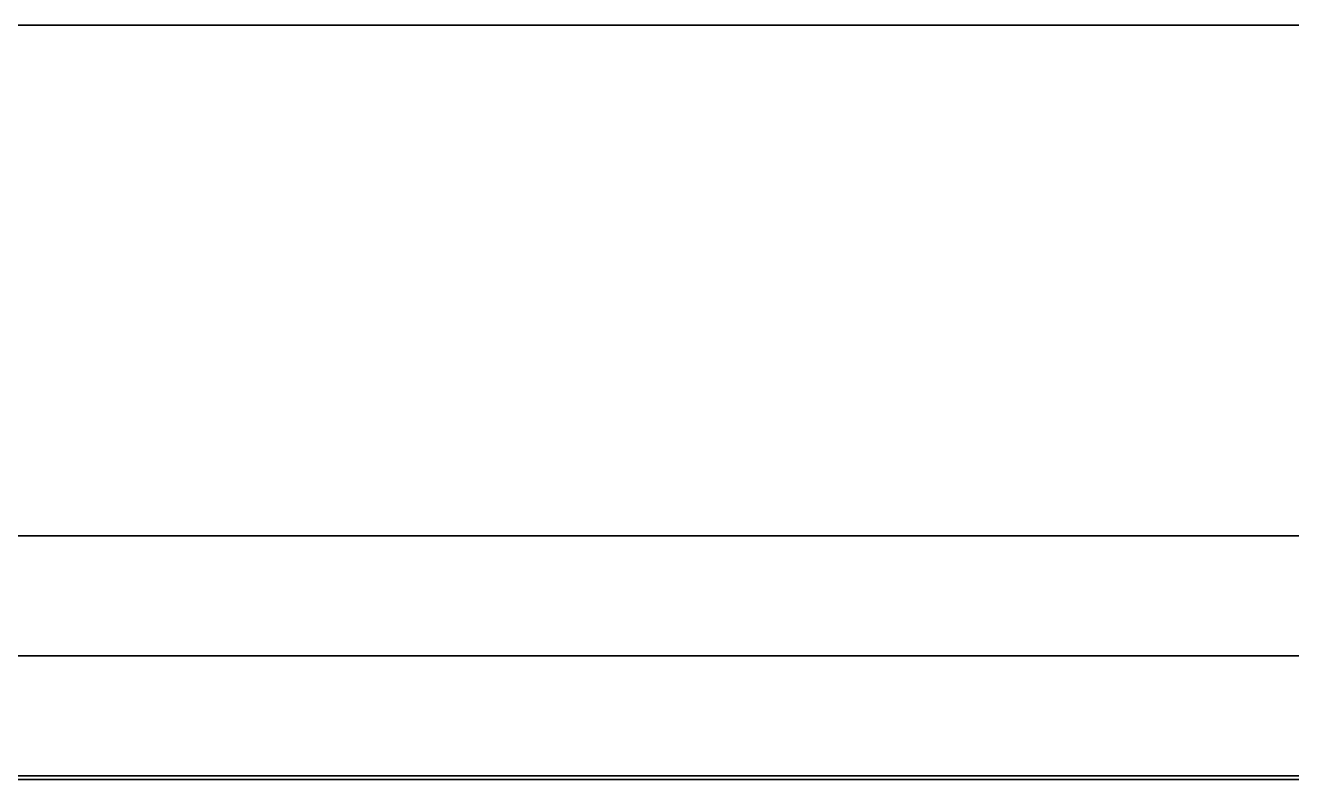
# Model space of a CAD drawing. Header units: inches. Extents: x 0 to 240, y -6 to 240.
# Drawn here: x 51.87 to 62.41, y -6.28 to 0 of the extents above; entities that cross this region are included whole.
import ezdxf

# ---------------------------------------------------------------- set-up
doc = ezdxf.new("R2010")
doc.units = ezdxf.units.IN
doc.header["$MEASUREMENT"] = 0
for name, color, linetype, true_color in [('MODEL$bldg-model', 7, 'Continuous', 0xfafafa), ('MODEL$frame-a', 252, 'Continuous', 0x696969), ('MODEL$perf-pan', 7, 'Continuous', 0x646464)]:
    doc.layers.add(name, color=color, linetype=linetype, true_color=true_color)

msp = doc.modelspace()

# ---------------------------------------------------------------- linework, layer by layer
at = {"layer": 'MODEL$bldg-model'}
for points in [[(0, 0, 432), (240, 0, 432)], [(240, 0, 576), (0, 0, 576)], [(0, 0, 504), (240, 0, 504)], [(0, 0, 288), (240, 0, 288)], [(240, 0, 432), (0, 0, 432)], [(0, 0, 360), (240, 0, 360)], [(0, 0, 144), (240, 0, 144)], [(240, 0, 288), (0, 0, 288)], [(0, 0, 216), (240, 0, 216)]]:
    msp.add_open_spline(points, degree=1, dxfattribs=at)
at = {"layer": 'MODEL$frame-a'}
for points in [[(0, -4.25, 288), (80, -4.25, 288)], [(80, -4.25, 144), (0, -4.25, 144)], [(0, -4.25, 576), (80, -4.25, 576)], [(80, -4.25, 432), (0, -4.25, 432)], [(0, -4.25, 432), (80, -4.25, 432)], [(80, -4.25, 288), (0, -4.25, 288)], [(2, -4.25, 146), (78, -4.25, 146)], [(78, -4.25, 286), (2, -4.25, 286)], [(2, -4.25, 434), (78, -4.25, 434)], [(78, -4.25, 574), (2, -4.25, 574)], [(2, -4.25, 290), (78, -4.25, 290)], [(78, -4.25, 430), (2, -4.25, 430)], [(0, -5.25, 288), (80, -5.25, 288)], [(80, -5.25, 144), (0, -5.25, 144)], [(0, -5.25, 576), (80, -5.25, 576)], [(80, -5.25, 432), (0, -5.25, 432)], [(0, -5.25, 432), (80, -5.25, 432)], [(80, -5.25, 288), (0, -5.25, 288)], [(2, -5.25, 146), (78, -5.25, 146)], [(78, -5.25, 286), (2, -5.25, 286)], [(2, -5.25, 434), (78, -5.25, 434)], [(78, -5.25, 574), (2, -5.25, 574)], [(2, -5.25, 290), (78, -5.25, 290)], [(78, -5.25, 430), (2, -5.25, 430)], [(0, -6.25, 288), (80, -6.25, 288)], [(80, -6.25, 144), (0, -6.25, 144)], [(0, -6.25, 576), (80, -6.25, 576)], [(80, -6.25, 432), (0, -6.25, 432)], [(0, -6.25, 432), (80, -6.25, 432)], [(80, -6.25, 288), (0, -6.25, 288)], [(2, -6.25, 146), (78, -6.25, 146)], [(78, -6.25, 286), (2, -6.25, 286)], [(2, -6.25, 434), (78, -6.25, 434)], [(78, -6.25, 574), (2, -6.25, 574)], [(2, -6.25, 290), (78, -6.25, 290)], [(78, -6.25, 430), (2, -6.25, 430)]]:
    msp.add_open_spline(points, degree=1, dxfattribs=at)
at = {"layer": 'MODEL$perf-pan'}
for p, q in [((0.5, -6.281, 144.5), (79.5, -6.281, 144.5)), ((79.5, -6.281, 287.5), (0.5, -6.281, 287.5)), ((0.5, -6.281, 432.5), (79.5, -6.281, 432.5)), ((79.5, -6.281, 575.5), (0.5, -6.281, 575.5)), ((0.5, -6.281, 288.5), (79.5, -6.281, 288.5)), ((79.5, -6.281, 431.5), (0.5, -6.281, 431.5)), ((48.131, -6.281, 504), (52.549, -6.281, 504)), ((48.305, -6.281, 216), (52.525, -6.281, 216)), ((48.376, -6.281, 360), (52.496, -6.281, 360)), ((55.163, -6.281, 504), (59.378, -6.281, 504)), ((55.188, -6.281, 216), (59.49, -6.281, 216)), ((55.217, -6.281, 360), (59.508, -6.281, 360)), ((62.061, -6.281, 360), (66.518, -6.281, 360)), ((62.079, -6.281, 216), (66.447, -6.281, 216)), ((62.192, -6.281, 504), (66.207, -6.281, 504))]:
    msp.add_line(p, q, dxfattribs=at)
for points in [[(51.969, -6.281, 198.911), (50.392, -6.281, 199.821)], [(52.123, -6.281, 186.999), (50.392, -6.281, 187.999)], [(52.28, -6.281, 175.09), (50.392, -6.281, 176.179)], [(52.438, -6.281, 163.181), (50.392, -6.281, 164.362)], [(52.597, -6.281, 151.273), (50.392, -6.281, 152.545)], [(50.392, -6.281, 196.179), (51.969, -6.281, 197.089)], [(50.392, -6.281, 184.001), (52.123, -6.281, 185.001)], [(50.392, -6.281, 171.821), (52.28, -6.281, 172.91)], [(50.392, -6.281, 159.638), (52.438, -6.281, 160.819)], [(50.392, -6.281, 147.455), (52.597, -6.281, 148.727)], [(52.093, -6.281, 558.982), (50.392, -6.281, 559.964)], [(52.12, -6.281, 546.997), (50.392, -6.281, 547.994)], [(52.039, -6.281, 450.95), (50.392, -6.281, 451.901)], [(52.335, -6.281, 439.122), (50.392, -6.281, 440.243)], [(50.392, -6.281, 556.036), (52.093, -6.281, 557.018)], [(50.392, -6.281, 544.006), (52.12, -6.281, 545.003)], [(50.392, -6.281, 448.099), (52.039, -6.281, 449.05)], [(50.392, -6.281, 435.757), (52.335, -6.281, 436.878)], [(52.217, -6.281, 427.053), (50.392, -6.281, 428.107)], [(52.414, -6.281, 415.167), (50.392, -6.281, 416.334)], [(52.335, -6.281, 403.121), (50.392, -6.281, 404.243)], [(52.175, -6.281, 391.029), (50.392, -6.281, 392.058)], [(52.019, -6.281, 378.939), (50.392, -6.281, 379.878)], [(50.392, -6.281, 423.893), (52.217, -6.281, 424.947)], [(50.392, -6.281, 411.666), (52.414, -6.281, 412.833)], [(50.392, -6.281, 399.757), (52.335, -6.281, 400.879)], [(50.392, -6.281, 387.942), (52.175, -6.281, 388.971)], [(50.392, -6.281, 376.122), (52.019, -6.281, 377.061)], [(51.744, -6.281, 154.78), (53.856, -6.281, 153.561)], [(53.856, -6.281, 158.439), (51.744, -6.281, 157.22)], [(51.869, -6.281, 406.853), (53.856, -6.281, 405.705)], [(51.869, -6.281, 409.147), (51.869, -6.281, 406.853)], [(53.856, -6.281, 410.295), (51.869, -6.281, 409.147)], [(51.903, -6.281, 166.872), (53.856, -6.281, 165.745)], [(51.903, -6.281, 169.128), (51.903, -6.281, 166.872)], [(53.856, -6.281, 170.255), (51.903, -6.281, 169.128)], [(51.952, -6.281, 418.901), (53.856, -6.281, 417.801)], [(51.952, -6.281, 421.099), (51.952, -6.281, 418.901)], [(53.856, -6.281, 422.199), (51.952, -6.281, 421.099)], [(51.969, -6.281, 197.089), (51.969, -6.281, 198.911)], [(52.019, -6.281, 377.061), (52.019, -6.281, 378.939)], [(52.032, -6.281, 394.947), (53.856, -6.281, 393.894)], [(52.032, -6.281, 397.053), (52.032, -6.281, 394.947)], [(53.856, -6.281, 398.106), (52.032, -6.281, 397.053)], [(52.039, -6.281, 449.05), (52.039, -6.281, 450.95)], [(52.062, -6.281, 178.964), (53.856, -6.281, 177.928)], [(52.062, -6.281, 181.036), (52.062, -6.281, 178.964)], [(53.856, -6.281, 182.072), (52.062, -6.281, 181.036)], [(52.065, -6.281, 550.966), (53.856, -6.281, 549.932)], [(52.065, -6.281, 553.034), (52.065, -6.281, 550.966)], [(53.856, -6.281, 554.068), (52.065, -6.281, 553.034)], [(52.093, -6.281, 557.018), (52.093, -6.281, 558.982)], [(52.093, -6.281, 442.982), (53.856, -6.281, 441.964)], [(52.093, -6.281, 445.018), (52.093, -6.281, 442.982)], [(53.856, -6.281, 446.036), (52.093, -6.281, 445.018)], [(52.12, -6.281, 545.003), (52.12, -6.281, 546.997)], [(52.123, -6.281, 185.001), (52.123, -6.281, 186.999)], [(52.175, -6.281, 388.971), (52.175, -6.281, 391.029)], [(52.192, -6.281, 383.039), (53.856, -6.281, 382.078)], [(52.192, -6.281, 384.961), (52.192, -6.281, 383.039)], [(53.856, -6.281, 385.922), (52.192, -6.281, 384.961)], [(52.217, -6.281, 424.947), (52.217, -6.281, 427.053)], [(52.219, -6.281, 191.055), (53.856, -6.281, 190.109)], [(52.219, -6.281, 192.945), (52.219, -6.281, 191.055)], [(53.856, -6.281, 193.891), (52.219, -6.281, 192.945)], [(52.28, -6.281, 172.91), (52.28, -6.281, 175.09)], [(52.311, -6.281, 539.108), (53.856, -6.281, 538.215)], [(52.311, -6.281, 540.892), (52.311, -6.281, 539.108)], [(53.856, -6.281, 541.785), (52.311, -6.281, 540.892)], [(52.335, -6.281, 563.121), (53.856, -6.281, 562.243)], [(52.335, -6.281, 564.879), (52.335, -6.281, 563.121)], [(53.856, -6.281, 565.757), (52.335, -6.281, 564.879)], [(52.335, -6.281, 436.878), (52.335, -6.281, 439.122)], [(52.335, -6.281, 400.879), (52.335, -6.281, 403.121)], [(52.347, -6.281, 371.128), (53.856, -6.281, 370.257)], [(52.347, -6.281, 372.872), (52.347, -6.281, 371.128)], [(53.856, -6.281, 373.743), (52.347, -6.281, 372.872)], [(52.374, -6.281, 203.144), (53.856, -6.281, 202.288)], [(52.374, -6.281, 204.856), (52.374, -6.281, 203.144)], [(53.856, -6.281, 205.712), (52.374, -6.281, 204.856)], [(52.39, -6.281, 455.153), (53.856, -6.281, 454.307)], [(52.39, -6.281, 456.847), (52.39, -6.281, 455.153)], [(53.856, -6.281, 457.693), (52.39, -6.281, 456.847)], [(52.391, -6.281, 491.154), (53.856, -6.281, 490.308)], [(52.391, -6.281, 492.846), (52.391, -6.281, 491.154)], [(53.856, -6.281, 493.692), (52.391, -6.281, 492.846)], [(52.414, -6.281, 412.833), (52.414, -6.281, 415.167)], [(52.438, -6.281, 160.819), (52.438, -6.281, 163.181)], [(52.496, -6.281, 359.214), (53.856, -6.281, 358.429)], [(52.496, -6.281, 360.786), (52.496, -6.281, 359.214)], [(53.856, -6.281, 361.571), (52.496, -6.281, 360.786)], [(52.525, -6.281, 215.231), (53.856, -6.281, 214.463)], [(52.525, -6.281, 216.769), (52.525, -6.281, 215.231)], [(53.856, -6.281, 217.537), (52.525, -6.281, 216.769)], [(52.549, -6.281, 503.245), (53.856, -6.281, 502.491)], [(52.549, -6.281, 504.755), (52.549, -6.281, 503.245)], [(53.856, -6.281, 505.509), (52.549, -6.281, 504.755)], [(52.573, -6.281, 527.259), (53.856, -6.281, 526.518)], [(52.573, -6.281, 528.741), (52.573, -6.281, 527.259)], [(53.856, -6.281, 529.482), (52.573, -6.281, 528.741)], [(52.597, -6.281, 148.727), (52.597, -6.281, 151.273)], [(52.633, -6.281, 275.294), (53.856, -6.281, 274.588)], [(52.633, -6.281, 276.706), (52.633, -6.281, 275.294)], [(53.856, -6.281, 277.412), (52.633, -6.281, 276.706)], [(52.636, -6.281, 347.295), (53.856, -6.281, 346.591)], [(52.636, -6.281, 348.705), (52.636, -6.281, 347.295)], [(53.856, -6.281, 349.409), (52.636, -6.281, 348.705)], [(52.637, -6.281, 299.296), (53.856, -6.281, 298.592)], [(52.637, -6.281, 300.704), (52.637, -6.281, 299.296)], [(53.856, -6.281, 301.408), (52.637, -6.281, 300.704)], [(52.656, -6.281, 263.307), (53.856, -6.281, 262.614)], [(52.656, -6.281, 264.693), (52.656, -6.281, 263.307)], [(53.856, -6.281, 265.386), (52.656, -6.281, 264.693)], [(52.67, -6.281, 227.315), (53.856, -6.281, 226.631)], [(52.67, -6.281, 228.685), (52.67, -6.281, 227.315)], [(53.856, -6.281, 229.369), (52.67, -6.281, 228.685)], [(52.677, -6.281, 479.319), (53.856, -6.281, 478.638)], [(52.677, -6.281, 480.681), (52.677, -6.281, 479.319)], [(53.856, -6.281, 481.362), (52.677, -6.281, 480.681)], [(52.685, -6.281, 467.324), (53.856, -6.281, 466.647)], [(52.685, -6.281, 468.676), (52.685, -6.281, 467.324)], [(53.856, -6.281, 469.353), (52.685, -6.281, 468.676)], [(52.697, -6.281, 311.331), (53.856, -6.281, 310.661)], [(52.697, -6.281, 312.669), (52.697, -6.281, 311.331)], [(53.856, -6.281, 313.339), (52.697, -6.281, 312.669)], [(52.724, -6.281, 251.346), (53.856, -6.281, 250.692)], [(52.724, -6.281, 252.654), (52.724, -6.281, 251.346)], [(53.856, -6.281, 253.308), (52.724, -6.281, 252.654)], [(52.763, -6.281, 335.369), (53.856, -6.281, 334.737)], [(52.763, -6.281, 336.631), (52.763, -6.281, 335.369)], [(53.856, -6.281, 337.263), (52.763, -6.281, 336.631)], [(52.782, -6.281, 323.38), (53.856, -6.281, 322.76)], [(52.782, -6.281, 324.62), (52.782, -6.281, 323.38)], [(53.856, -6.281, 325.24), (52.782, -6.281, 324.62)], [(52.805, -6.281, 239.393), (53.856, -6.281, 238.786)], [(52.805, -6.281, 240.607), (52.805, -6.281, 239.393)], [(53.856, -6.281, 241.214), (52.805, -6.281, 240.607)], [(52.814, -6.281, 515.398), (53.856, -6.281, 514.796)], [(52.814, -6.281, 516.602), (52.814, -6.281, 515.398)], [(53.856, -6.281, 517.204), (52.814, -6.281, 516.602)], [(55.079, -6.281, 276.706), (53.856, -6.281, 277.412)], [(55.057, -6.281, 264.693), (53.856, -6.281, 265.386)], [(54.989, -6.281, 252.654), (53.856, -6.281, 253.308)], [(54.908, -6.281, 240.607), (53.856, -6.281, 241.214)], [(55.042, -6.281, 228.685), (53.856, -6.281, 229.369)], [(55.188, -6.281, 216.769), (53.856, -6.281, 217.537)], [(55.339, -6.281, 204.856), (53.856, -6.281, 205.712)], [(55.494, -6.281, 192.945), (53.856, -6.281, 193.891)], [(55.651, -6.281, 181.036), (53.856, -6.281, 182.072)], [(55.809, -6.281, 169.128), (53.856, -6.281, 170.255)], [(55.969, -6.281, 157.22), (53.856, -6.281, 158.439)], [(53.856, -6.281, 274.588), (55.079, -6.281, 275.294)], [(53.856, -6.281, 262.614), (55.057, -6.281, 263.307)], [(53.856, -6.281, 250.692), (54.989, -6.281, 251.346)], [(53.856, -6.281, 238.786), (54.908, -6.281, 239.393)], [(53.856, -6.281, 226.631), (55.042, -6.281, 227.315)], [(53.856, -6.281, 214.463), (55.188, -6.281, 215.231)], [(53.856, -6.281, 202.288), (55.339, -6.281, 203.144)], [(53.856, -6.281, 190.109), (55.494, -6.281, 191.055)], [(53.856, -6.281, 177.928), (55.651, -6.281, 178.964)], [(53.856, -6.281, 165.745), (55.809, -6.281, 166.872)], [(53.856, -6.281, 153.561), (55.969, -6.281, 154.78)], [(55.378, -6.281, 564.879), (53.856, -6.281, 565.757)], [(55.647, -6.281, 553.034), (53.856, -6.281, 554.068)], [(55.402, -6.281, 540.892), (53.856, -6.281, 541.785)], [(55.14, -6.281, 528.741), (53.856, -6.281, 529.482)], [(54.899, -6.281, 516.602), (53.856, -6.281, 517.204)], [(55.163, -6.281, 504.755), (53.856, -6.281, 505.509)], [(55.322, -6.281, 492.846), (53.856, -6.281, 493.692)], [(55.036, -6.281, 480.681), (53.856, -6.281, 481.362)], [(55.028, -6.281, 468.676), (53.856, -6.281, 469.353)], [(55.323, -6.281, 456.847), (53.856, -6.281, 457.693)], [(55.62, -6.281, 445.018), (53.856, -6.281, 446.036)], [(53.856, -6.281, 562.243), (55.378, -6.281, 563.121)], [(53.856, -6.281, 549.932), (55.647, -6.281, 550.966)], [(53.856, -6.281, 538.215), (55.402, -6.281, 539.108)], [(53.856, -6.281, 526.518), (55.14, -6.281, 527.259)], [(53.856, -6.281, 514.796), (54.899, -6.281, 515.398)], [(53.856, -6.281, 502.491), (55.163, -6.281, 503.245)], [(53.856, -6.281, 490.308), (55.322, -6.281, 491.154)], [(53.856, -6.281, 478.638), (55.036, -6.281, 479.319)], [(53.856, -6.281, 466.647), (55.028, -6.281, 467.324)], [(53.856, -6.281, 454.307), (55.323, -6.281, 455.153)], [(53.856, -6.281, 441.964), (55.62, -6.281, 442.982)], [(55.761, -6.281, 421.099), (53.856, -6.281, 422.199)], [(55.844, -6.281, 409.147), (53.856, -6.281, 410.295)], [(55.68, -6.281, 397.053), (53.856, -6.281, 398.106)], [(55.521, -6.281, 384.961), (53.856, -6.281, 385.922)], [(55.366, -6.281, 372.872), (53.856, -6.281, 373.743)], [(55.217, -6.281, 360.786), (53.856, -6.281, 361.571)], [(55.077, -6.281, 348.705), (53.856, -6.281, 349.409)], [(54.95, -6.281, 336.631), (53.856, -6.281, 337.263)], [(54.931, -6.281, 324.62), (53.856, -6.281, 325.24)], [(55.016, -6.281, 312.669), (53.856, -6.281, 313.339)], [(55.076, -6.281, 300.704), (53.856, -6.281, 301.408)], [(53.856, -6.281, 417.801), (55.761, -6.281, 418.901)], [(53.856, -6.281, 405.705), (55.844, -6.281, 406.853)], [(53.856, -6.281, 393.894), (55.68, -6.281, 394.947)], [(53.856, -6.281, 382.078), (55.521, -6.281, 383.039)], [(53.856, -6.281, 370.257), (55.366, -6.281, 371.128)], [(53.856, -6.281, 358.429), (55.217, -6.281, 359.214)], [(53.856, -6.281, 346.591), (55.077, -6.281, 347.295)], [(53.856, -6.281, 334.737), (54.95, -6.281, 335.369)], [(53.856, -6.281, 322.76), (54.931, -6.281, 323.38)], [(53.856, -6.281, 310.661), (55.016, -6.281, 311.331)], [(53.856, -6.281, 298.592), (55.076, -6.281, 299.296)], [(54.899, -6.281, 515.398), (54.899, -6.281, 516.602)], [(54.908, -6.281, 239.393), (54.908, -6.281, 240.607)], [(54.931, -6.281, 323.38), (54.931, -6.281, 324.62)], [(54.95, -6.281, 335.369), (54.95, -6.281, 336.631)], [(54.989, -6.281, 251.346), (54.989, -6.281, 252.654)], [(55.016, -6.281, 311.331), (55.016, -6.281, 312.669)], [(55.028, -6.281, 467.324), (55.028, -6.281, 468.676)], [(55.036, -6.281, 479.319), (55.036, -6.281, 480.681)], [(55.042, -6.281, 227.315), (55.042, -6.281, 228.685)], [(55.057, -6.281, 263.307), (55.057, -6.281, 264.693)], [(55.076, -6.281, 299.296), (55.076, -6.281, 300.704)], [(55.077, -6.281, 347.295), (55.077, -6.281, 348.705)], [(55.079, -6.281, 275.294), (55.079, -6.281, 276.706)], [(55.138, -6.281, 148.74), (57.321, -6.281, 147.48)], [(55.138, -6.281, 151.26), (55.138, -6.281, 148.74)], [(57.321, -6.281, 152.52), (55.138, -6.281, 151.26)], [(55.14, -6.281, 527.259), (55.14, -6.281, 528.741)], [(55.163, -6.281, 503.245), (55.163, -6.281, 504.755)], [(55.188, -6.281, 215.231), (55.188, -6.281, 216.769)], [(55.217, -6.281, 359.214), (55.217, -6.281, 360.786)], [(55.299, -6.281, 160.833), (57.321, -6.281, 159.666)], [(55.299, -6.281, 163.167), (55.299, -6.281, 160.833)], [(57.321, -6.281, 164.334), (55.299, -6.281, 163.167)], [(55.322, -6.281, 491.154), (55.322, -6.281, 492.846)], [(55.323, -6.281, 455.153), (55.323, -6.281, 456.847)], [(55.335, -6.281, 412.853), (57.321, -6.281, 411.707)], [(55.335, -6.281, 415.147), (55.335, -6.281, 412.853)], [(57.321, -6.281, 416.293), (55.335, -6.281, 415.147)], [(55.339, -6.281, 203.144), (55.339, -6.281, 204.856)], [(55.366, -6.281, 371.128), (55.366, -6.281, 372.872)], [(55.378, -6.281, 563.121), (55.378, -6.281, 564.879)], [(55.402, -6.281, 539.108), (55.402, -6.281, 540.892)], [(55.437, -6.281, 436.912), (57.321, -6.281, 435.825)], [(55.437, -6.281, 439.088), (55.437, -6.281, 436.912)], [(57.321, -6.281, 440.175), (55.437, -6.281, 439.088)], [(55.452, -6.281, 400.921), (57.321, -6.281, 399.842)], [(55.452, -6.281, 403.079), (55.452, -6.281, 400.921)], [(57.321, -6.281, 404.158), (55.452, -6.281, 403.079)], [(55.46, -6.281, 172.926), (57.321, -6.281, 171.851)], [(55.46, -6.281, 175.074), (55.46, -6.281, 172.926)], [(57.321, -6.281, 176.149), (55.46, -6.281, 175.074)], [(55.494, -6.281, 191.055), (55.494, -6.281, 192.945)], [(55.521, -6.281, 383.039), (55.521, -6.281, 384.961)], [(55.533, -6.281, 424.968), (57.321, -6.281, 423.936)], [(55.533, -6.281, 427.032), (55.533, -6.281, 424.968)], [(57.321, -6.281, 428.064), (55.533, -6.281, 427.032)], [(55.615, -6.281, 389.015), (57.321, -6.281, 388.03)], [(55.615, -6.281, 390.985), (55.615, -6.281, 389.015)], [(57.321, -6.281, 391.97), (55.615, -6.281, 390.985)], [(55.619, -6.281, 185.018), (57.321, -6.281, 184.035)], [(55.619, -6.281, 186.982), (55.619, -6.281, 185.018)], [(57.321, -6.281, 187.965), (55.619, -6.281, 186.982)], [(55.62, -6.281, 442.982), (55.62, -6.281, 445.018)], [(55.647, -6.281, 550.966), (55.647, -6.281, 553.034)], [(55.651, -6.281, 178.964), (55.651, -6.281, 181.036)], [(55.68, -6.281, 394.947), (55.68, -6.281, 397.053)], [(55.704, -6.281, 557.067), (57.321, -6.281, 556.133)], [(55.704, -6.281, 558.933), (55.704, -6.281, 557.067)], [(57.321, -6.281, 559.867), (55.704, -6.281, 558.933)], [(55.705, -6.281, 545.067), (57.321, -6.281, 544.134)], [(55.705, -6.281, 546.933), (55.705, -6.281, 545.067)], [(57.321, -6.281, 547.866), (55.705, -6.281, 546.933)], [(55.736, -6.281, 449.085), (57.321, -6.281, 448.171)], [(55.736, -6.281, 450.915), (55.736, -6.281, 449.085)], [(57.321, -6.281, 451.829), (55.736, -6.281, 450.915)], [(55.761, -6.281, 418.901), (55.761, -6.281, 421.099)], [(55.773, -6.281, 377.107), (57.321, -6.281, 376.214)], [(55.773, -6.281, 378.893), (55.773, -6.281, 377.107)], [(57.321, -6.281, 379.786), (55.773, -6.281, 378.893)], [(55.777, -6.281, 197.109), (57.321, -6.281, 196.217)], [(55.777, -6.281, 198.891), (55.777, -6.281, 197.109)], [(57.321, -6.281, 199.783), (55.777, -6.281, 198.891)], [(55.809, -6.281, 166.872), (55.809, -6.281, 169.128)], [(55.832, -6.281, 497.14), (57.321, -6.281, 496.281)], [(55.832, -6.281, 498.86), (55.832, -6.281, 497.14)], [(57.321, -6.281, 499.719), (55.832, -6.281, 498.86)], [(55.844, -6.281, 406.853), (55.844, -6.281, 409.147)], [(55.927, -6.281, 365.196), (57.321, -6.281, 364.391)], [(55.927, -6.281, 366.804), (55.927, -6.281, 365.196)], [(57.321, -6.281, 367.609), (55.927, -6.281, 366.804)], [(55.932, -6.281, 209.198), (57.321, -6.281, 208.397)], [(55.932, -6.281, 210.802), (55.932, -6.281, 209.198)], [(57.321, -6.281, 211.603), (55.932, -6.281, 210.802)], [(55.957, -6.281, 533.213), (57.321, -6.281, 532.425)], [(55.957, -6.281, 534.787), (55.957, -6.281, 533.213)], [(57.321, -6.281, 535.575), (55.957, -6.281, 534.787)], [(55.959, -6.281, 485.214), (57.321, -6.281, 484.428)], [(55.959, -6.281, 486.786), (55.959, -6.281, 485.214)], [(57.321, -6.281, 487.572), (55.959, -6.281, 486.786)], [(55.969, -6.281, 154.78), (55.969, -6.281, 157.22)], [(55.979, -6.281, 569.225), (57.321, -6.281, 568.451)], [(55.979, -6.281, 570.775), (55.979, -6.281, 569.225)], [(57.321, -6.281, 571.549), (55.979, -6.281, 570.775)], [(56.021, -6.281, 293.25), (57.321, -6.281, 292.5)], [(56.021, -6.281, 294.75), (56.021, -6.281, 293.25)], [(57.321, -6.281, 295.5), (56.021, -6.281, 294.75)], [(56.034, -6.281, 461.257), (57.321, -6.281, 460.515)], [(56.034, -6.281, 462.743), (56.034, -6.281, 461.257)], [(57.321, -6.281, 463.485), (56.034, -6.281, 462.743)], [(56.051, -6.281, 281.267), (57.321, -6.281, 280.534)], [(56.051, -6.281, 282.733), (56.051, -6.281, 281.267)], [(57.321, -6.281, 283.466), (56.051, -6.281, 282.733)], [(56.057, -6.281, 269.27), (57.321, -6.281, 268.541)], [(56.057, -6.281, 270.73), (56.057, -6.281, 269.27)], [(57.321, -6.281, 271.459), (56.057, -6.281, 270.73)], [(56.071, -6.281, 305.279), (57.321, -6.281, 304.557)], [(56.071, -6.281, 306.721), (56.071, -6.281, 305.279)], [(57.321, -6.281, 307.443), (56.071, -6.281, 306.721)], [(56.075, -6.281, 353.281), (57.321, -6.281, 352.562)], [(56.075, -6.281, 354.719), (56.075, -6.281, 353.281)], [(57.321, -6.281, 355.438), (56.075, -6.281, 354.719)], [(56.084, -6.281, 221.286), (57.321, -6.281, 220.572)], [(56.084, -6.281, 222.714), (56.084, -6.281, 221.286)], [(57.321, -6.281, 223.428), (56.084, -6.281, 222.714)], [(56.096, -6.281, 509.293), (57.321, -6.281, 508.586)], [(56.096, -6.281, 510.707), (56.096, -6.281, 509.293)], [(57.321, -6.281, 511.414), (56.096, -6.281, 510.707)], [(56.105, -6.281, 257.298), (57.321, -6.281, 256.596)], [(56.105, -6.281, 258.702), (56.105, -6.281, 257.298)], [(57.321, -6.281, 259.404), (56.105, -6.281, 258.702)], [(56.146, -6.281, 317.322), (57.321, -6.281, 316.644)], [(56.146, -6.281, 318.678), (56.146, -6.281, 317.322)], [(57.321, -6.281, 319.356), (56.146, -6.281, 318.678)], [(56.207, -6.281, 245.357), (57.321, -6.281, 244.714)], [(56.207, -6.281, 246.643), (56.207, -6.281, 245.357)], [(57.321, -6.281, 247.286), (56.207, -6.281, 246.643)], [(56.212, -6.281, 341.36), (57.321, -6.281, 340.72)], [(56.212, -6.281, 342.64), (56.212, -6.281, 341.36)], [(57.321, -6.281, 343.28), (56.212, -6.281, 342.64)], [(56.219, -6.281, 521.364), (57.321, -6.281, 520.728)], [(56.219, -6.281, 522.636), (56.219, -6.281, 521.364)], [(57.321, -6.281, 523.272), (56.219, -6.281, 522.636)], [(56.23, -6.281, 233.37), (57.321, -6.281, 232.741)], [(56.23, -6.281, 234.63), (56.23, -6.281, 233.37)], [(57.321, -6.281, 235.259), (56.23, -6.281, 234.63)], [(56.247, -6.281, 329.38), (57.321, -6.281, 328.761)], [(56.247, -6.281, 330.62), (56.247, -6.281, 329.38)], [(57.321, -6.281, 331.239), (56.247, -6.281, 330.62)], [(56.251, -6.281, 473.383), (57.321, -6.281, 472.765)], [(56.251, -6.281, 474.617), (56.251, -6.281, 473.383)], [(57.321, -6.281, 475.235), (56.251, -6.281, 474.617)], [(58.59, -6.281, 282.733), (57.321, -6.281, 283.466)], [(58.584, -6.281, 270.73), (57.321, -6.281, 271.459)], [(58.537, -6.281, 258.702), (57.321, -6.281, 259.404)], [(58.434, -6.281, 246.643), (57.321, -6.281, 247.286)], [(58.411, -6.281, 234.63), (57.321, -6.281, 235.259)], [(58.557, -6.281, 222.714), (57.321, -6.281, 223.428)], [(58.709, -6.281, 210.802), (57.321, -6.281, 211.603)], [(58.864, -6.281, 198.891), (57.321, -6.281, 199.783)], [(59.022, -6.281, 186.982), (57.321, -6.281, 187.965)], [(59.181, -6.281, 175.074), (57.321, -6.281, 176.149)], [(59.342, -6.281, 163.167), (57.321, -6.281, 164.334)], [(59.503, -6.281, 151.26), (57.321, -6.281, 152.52)], [(57.321, -6.281, 280.534), (58.59, -6.281, 281.267)], [(57.321, -6.281, 268.541), (58.584, -6.281, 269.27)], [(57.321, -6.281, 256.596), (58.537, -6.281, 257.298)], [(57.321, -6.281, 244.714), (58.434, -6.281, 245.357)], [(57.321, -6.281, 232.741), (58.411, -6.281, 233.37)], [(57.321, -6.281, 220.572), (58.557, -6.281, 221.286)], [(57.321, -6.281, 208.397), (58.709, -6.281, 209.198)], [(57.321, -6.281, 196.217), (58.864, -6.281, 197.109)], [(57.321, -6.281, 184.035), (59.022, -6.281, 185.018)], [(57.321, -6.281, 171.851), (59.181, -6.281, 172.926)], [(57.321, -6.281, 159.666), (59.342, -6.281, 160.833)], [(57.321, -6.281, 147.48), (59.503, -6.281, 148.74)], [(58.662, -6.281, 570.775), (57.321, -6.281, 571.549)], [(58.937, -6.281, 558.933), (57.321, -6.281, 559.867)], [(58.936, -6.281, 546.933), (57.321, -6.281, 547.866)], [(58.684, -6.281, 534.787), (57.321, -6.281, 535.575)], [(58.422, -6.281, 522.636), (57.321, -6.281, 523.272)], [(58.545, -6.281, 510.707), (57.321, -6.281, 511.414)], [(58.809, -6.281, 498.86), (57.321, -6.281, 499.719)], [(58.682, -6.281, 486.786), (57.321, -6.281, 487.572)], [(58.39, -6.281, 474.617), (57.321, -6.281, 475.235)], [(58.607, -6.281, 462.743), (57.321, -6.281, 463.485)], [(58.905, -6.281, 450.915), (57.321, -6.281, 451.829)], [(59.204, -6.281, 439.088), (57.321, -6.281, 440.175)], [(57.321, -6.281, 568.451), (58.662, -6.281, 569.225)], [(57.321, -6.281, 556.133), (58.937, -6.281, 557.067)], [(57.321, -6.281, 544.134), (58.936, -6.281, 545.067)], [(57.321, -6.281, 532.425), (58.684, -6.281, 533.213)], [(57.321, -6.281, 520.728), (58.422, -6.281, 521.364)], [(57.321, -6.281, 508.586), (58.545, -6.281, 509.293)], [(57.321, -6.281, 496.281), (58.809, -6.281, 497.14)], [(57.321, -6.281, 484.428), (58.682, -6.281, 485.214)], [(57.321, -6.281, 472.765), (58.39, -6.281, 473.383)], [(57.321, -6.281, 460.515), (58.607, -6.281, 461.257)], [(57.321, -6.281, 448.171), (58.905, -6.281, 449.085)], [(57.321, -6.281, 435.825), (59.204, -6.281, 436.912)], [(59.108, -6.281, 427.032), (57.321, -6.281, 428.064)], [(59.306, -6.281, 415.147), (57.321, -6.281, 416.293)], [(59.189, -6.281, 403.079), (57.321, -6.281, 404.158)], [(59.026, -6.281, 390.985), (57.321, -6.281, 391.97)], [(58.868, -6.281, 378.893), (57.321, -6.281, 379.786)], [(58.714, -6.281, 366.804), (57.321, -6.281, 367.609)], [(58.566, -6.281, 354.719), (57.321, -6.281, 355.438)], [(58.429, -6.281, 342.64), (57.321, -6.281, 343.28)], [(58.394, -6.281, 330.62), (57.321, -6.281, 331.239)], [(58.495, -6.281, 318.678), (57.321, -6.281, 319.356)], [(58.57, -6.281, 306.721), (57.321, -6.281, 307.443)], [(58.62, -6.281, 294.75), (57.321, -6.281, 295.5)], [(57.321, -6.281, 423.936), (59.108, -6.281, 424.968)], [(57.321, -6.281, 411.707), (59.306, -6.281, 412.853)], [(57.321, -6.281, 399.842), (59.189, -6.281, 400.921)], [(57.321, -6.281, 388.03), (59.026, -6.281, 389.015)], [(57.321, -6.281, 376.214), (58.868, -6.281, 377.107)], [(57.321, -6.281, 364.391), (58.714, -6.281, 365.196)], [(57.321, -6.281, 352.562), (58.566, -6.281, 353.281)], [(57.321, -6.281, 340.72), (58.429, -6.281, 341.36)], [(57.321, -6.281, 328.761), (58.394, -6.281, 329.38)], [(57.321, -6.281, 316.644), (58.495, -6.281, 317.322)], [(57.321, -6.281, 304.557), (58.57, -6.281, 305.279)], [(57.321, -6.281, 292.5), (58.62, -6.281, 293.25)], [(58.39, -6.281, 473.383), (58.39, -6.281, 474.617)], [(58.394, -6.281, 329.38), (58.394, -6.281, 330.62)], [(58.411, -6.281, 233.37), (58.411, -6.281, 234.63)], [(58.422, -6.281, 521.364), (58.422, -6.281, 522.636)], [(58.429, -6.281, 341.36), (58.429, -6.281, 342.64)], [(58.434, -6.281, 245.357), (58.434, -6.281, 246.643)], [(58.495, -6.281, 317.322), (58.495, -6.281, 318.678)], [(58.537, -6.281, 257.298), (58.537, -6.281, 258.702)], [(58.545, -6.281, 509.293), (58.545, -6.281, 510.707)], [(58.557, -6.281, 221.286), (58.557, -6.281, 222.714)], [(58.566, -6.281, 353.281), (58.566, -6.281, 354.719)], [(58.57, -6.281, 305.279), (58.57, -6.281, 306.721)], [(58.584, -6.281, 269.27), (58.584, -6.281, 270.73)], [(58.59, -6.281, 281.267), (58.59, -6.281, 282.733)], [(58.607, -6.281, 461.257), (58.607, -6.281, 462.743)], [(58.62, -6.281, 293.25), (58.62, -6.281, 294.75)], [(58.662, -6.281, 569.225), (58.662, -6.281, 570.775)], [(58.682, -6.281, 485.214), (58.682, -6.281, 486.786)], [(58.684, -6.281, 533.213), (58.684, -6.281, 534.787)], [(58.693, -6.281, 154.792), (60.785, -6.281, 153.585)], [(58.693, -6.281, 157.208), (58.693, -6.281, 154.792)], [(60.785, -6.281, 158.415), (58.693, -6.281, 157.208)], [(58.709, -6.281, 209.198), (58.709, -6.281, 210.802)], [(58.714, -6.281, 365.196), (58.714, -6.281, 366.804)], [(58.809, -6.281, 497.14), (58.809, -6.281, 498.86)], [(58.854, -6.281, 166.886), (60.785, -6.281, 165.771)], [(58.854, -6.281, 169.114), (58.854, -6.281, 166.886)], [(60.785, -6.281, 170.229), (58.854, -6.281, 169.114)], [(58.864, -6.281, 197.109), (58.864, -6.281, 198.891)], [(58.868, -6.281, 377.107), (58.868, -6.281, 378.893)], [(58.869, -6.281, 406.894), (60.785, -6.281, 405.788)], [(58.869, -6.281, 409.106), (58.869, -6.281, 406.894)], [(60.785, -6.281, 410.212), (58.869, -6.281, 409.106)], [(58.905, -6.281, 449.085), (58.905, -6.281, 450.915)], [(58.915, -6.281, 418.921), (60.785, -6.281, 417.841)], [(58.915, -6.281, 421.079), (58.915, -6.281, 418.921)], [(60.785, -6.281, 422.159), (58.915, -6.281, 421.079)], [(58.936, -6.281, 545.067), (58.936, -6.281, 546.933)], [(58.937, -6.281, 557.067), (58.937, -6.281, 558.933)], [(59.015, -6.281, 178.979), (60.785, -6.281, 177.957)], [(59.015, -6.281, 181.021), (59.015, -6.281, 178.979)], [(60.785, -6.281, 182.043), (59.015, -6.281, 181.021)], [(59.022, -6.281, 185.018), (59.022, -6.281, 186.982)], [(59.026, -6.281, 389.015), (59.026, -6.281, 390.985)], [(59.035, -6.281, 394.99), (60.785, -6.281, 393.979)], [(59.035, -6.281, 397.01), (59.035, -6.281, 394.99)], [(60.785, -6.281, 398.021), (59.035, -6.281, 397.01)], [(59.079, -6.281, 443.015), (60.785, -6.281, 442.031)], [(59.079, -6.281, 444.985), (59.079, -6.281, 443.015)], [(60.785, -6.281, 445.969), (59.079, -6.281, 444.985)], [(59.108, -6.281, 424.968), (59.108, -6.281, 427.032)], [(59.164, -6.281, 551.064), (60.785, -6.281, 550.129)], [(59.164, -6.281, 552.936), (59.164, -6.281, 551.064)], [(60.785, -6.281, 553.871), (59.164, -6.281, 552.936)], [(59.175, -6.281, 191.071), (60.785, -6.281, 190.142)], [(59.175, -6.281, 192.929), (59.175, -6.281, 191.071)], [(60.785, -6.281, 193.858), (59.175, -6.281, 192.929)], [(59.181, -6.281, 172.926), (59.181, -6.281, 175.074)], [(59.189, -6.281, 400.921), (59.189, -6.281, 403.079)], [(59.197, -6.281, 383.083), (60.785, -6.281, 382.167)], [(59.197, -6.281, 384.917), (59.197, -6.281, 383.083)], [(60.785, -6.281, 385.833), (59.197, -6.281, 384.917)], [(59.204, -6.281, 436.912), (59.204, -6.281, 439.088)], [(59.242, -6.281, 491.11), (60.785, -6.281, 490.219)], [(59.242, -6.281, 492.89), (59.242, -6.281, 491.11)], [(60.785, -6.281, 493.781), (59.242, -6.281, 492.89)], [(59.306, -6.281, 412.853), (59.306, -6.281, 415.147)], [(59.334, -6.281, 203.162), (60.785, -6.281, 202.325)], [(59.334, -6.281, 204.838), (59.334, -6.281, 203.162)], [(60.785, -6.281, 205.675), (59.334, -6.281, 204.838)], [(59.342, -6.281, 160.833), (59.342, -6.281, 163.167)], [(59.349, -6.281, 563.171), (60.785, -6.281, 562.342)], [(59.349, -6.281, 564.829), (59.349, -6.281, 563.171)], [(60.785, -6.281, 565.658), (59.349, -6.281, 564.829)], [(59.349, -6.281, 539.171), (60.785, -6.281, 538.342)], [(59.349, -6.281, 540.829), (59.349, -6.281, 539.171)], [(60.785, -6.281, 541.658), (59.349, -6.281, 540.829)], [(59.355, -6.281, 371.175), (60.785, -6.281, 370.349)], [(59.355, -6.281, 372.825), (59.355, -6.281, 371.175)], [(60.785, -6.281, 373.651), (59.355, -6.281, 372.825)], [(59.378, -6.281, 503.188), (60.785, -6.281, 502.375)], [(59.378, -6.281, 504.812), (59.378, -6.281, 503.188)], [(60.785, -6.281, 505.625), (59.378, -6.281, 504.812)], [(59.379, -6.281, 455.189), (60.785, -6.281, 454.377)], [(59.379, -6.281, 456.811), (59.379, -6.281, 455.189)], [(60.785, -6.281, 457.623), (59.379, -6.281, 456.811)], [(59.449, -6.281, 299.229), (60.785, -6.281, 298.458)], [(59.449, -6.281, 300.771), (59.449, -6.281, 299.229)], [(60.785, -6.281, 301.542), (59.449, -6.281, 300.771)], [(59.466, -6.281, 275.239), (60.785, -6.281, 274.478)], [(59.466, -6.281, 276.761), (59.466, -6.281, 275.239)], [(60.785, -6.281, 277.522), (59.466, -6.281, 276.761)], [(59.49, -6.281, 215.253), (60.785, -6.281, 214.505)], [(59.49, -6.281, 216.747), (59.49, -6.281, 215.253)], [(60.785, -6.281, 217.495), (59.49, -6.281, 216.747)], [(59.492, -6.281, 263.254), (60.785, -6.281, 262.508)], [(59.492, -6.281, 264.746), (59.492, -6.281, 263.254)], [(60.785, -6.281, 265.492), (59.492, -6.281, 264.746)], [(59.503, -6.281, 148.74), (59.503, -6.281, 151.26)], [(59.508, -6.281, 359.263), (60.785, -6.281, 358.526)], [(59.508, -6.281, 360.737), (59.508, -6.281, 359.263)], [(60.785, -6.281, 361.474), (59.508, -6.281, 360.737)], [(59.514, -6.281, 311.266), (60.785, -6.281, 310.532)], [(59.514, -6.281, 312.734), (59.514, -6.281, 311.266)], [(60.785, -6.281, 313.468), (59.514, -6.281, 312.734)], [(59.535, -6.281, 479.279), (60.785, -6.281, 478.557)], [(59.535, -6.281, 480.721), (59.535, -6.281, 479.279)], [(60.785, -6.281, 481.443), (59.535, -6.281, 480.721)], [(59.578, -6.281, 251.303), (60.785, -6.281, 250.607)], [(59.578, -6.281, 252.697), (59.578, -6.281, 251.303)], [(60.785, -6.281, 253.393), (59.578, -6.281, 252.697)], [(59.603, -6.281, 527.318), (60.785, -6.281, 526.635)], [(59.603, -6.281, 528.682), (59.603, -6.281, 527.318)], [(60.785, -6.281, 529.365), (59.603, -6.281, 528.682)], [(59.606, -6.281, 323.319), (60.785, -6.281, 322.639)], [(59.606, -6.281, 324.681), (59.606, -6.281, 323.319)], [(60.785, -6.281, 325.361), (59.606, -6.281, 324.681)], [(59.643, -6.281, 227.341), (60.785, -6.281, 226.682)], [(59.643, -6.281, 228.659), (59.643, -6.281, 227.341)], [(60.785, -6.281, 229.318), (59.643, -6.281, 228.659)], [(59.643, -6.281, 515.341), (60.785, -6.281, 514.682)], [(59.643, -6.281, 516.659), (59.643, -6.281, 515.341)], [(60.785, -6.281, 517.318), (59.643, -6.281, 516.659)], [(59.654, -6.281, 347.347), (60.785, -6.281, 346.694)], [(59.654, -6.281, 348.653), (59.654, -6.281, 347.347)], [(60.785, -6.281, 349.306), (59.654, -6.281, 348.653)], [(59.678, -6.281, 467.361), (60.785, -6.281, 466.722)], [(59.678, -6.281, 468.639), (59.678, -6.281, 467.361)], [(60.785, -6.281, 469.278), (59.678, -6.281, 468.639)], [(59.708, -6.281, 239.379), (60.785, -6.281, 238.757)], [(59.708, -6.281, 240.621), (59.708, -6.281, 239.379)], [(60.785, -6.281, 241.243), (59.708, -6.281, 240.621)], [(59.723, -6.281, 335.387), (60.785, -6.281, 334.774)], [(59.723, -6.281, 336.613), (59.723, -6.281, 335.387)], [(60.785, -6.281, 337.226), (59.723, -6.281, 336.613)], [(62.103, -6.281, 276.761), (60.785, -6.281, 277.522)], [(62.077, -6.281, 264.746), (60.785, -6.281, 265.492)], [(61.991, -6.281, 252.697), (60.785, -6.281, 253.393)], [(61.861, -6.281, 240.621), (60.785, -6.281, 241.243)], [(61.926, -6.281, 228.659), (60.785, -6.281, 229.318)], [(62.079, -6.281, 216.747), (60.785, -6.281, 217.495)], [(62.235, -6.281, 204.838), (60.785, -6.281, 205.675)], [(62.394, -6.281, 192.929), (60.785, -6.281, 193.858)], [(62.554, -6.281, 181.021), (60.785, -6.281, 182.043)], [(62.715, -6.281, 169.114), (60.785, -6.281, 170.229)], [(62.876, -6.281, 157.208), (60.785, -6.281, 158.415)], [(60.785, -6.281, 274.478), (62.103, -6.281, 275.239)], [(60.785, -6.281, 262.508), (62.077, -6.281, 263.254)], [(60.785, -6.281, 250.607), (61.991, -6.281, 251.303)], [(60.785, -6.281, 238.757), (61.861, -6.281, 239.379)], [(60.785, -6.281, 226.682), (61.926, -6.281, 227.341)], [(60.785, -6.281, 214.505), (62.079, -6.281, 215.253)], [(60.785, -6.281, 202.325), (62.235, -6.281, 203.162)], [(60.785, -6.281, 190.142), (62.394, -6.281, 191.071)], [(60.785, -6.281, 177.957), (62.554, -6.281, 178.979)], [(60.785, -6.281, 165.771), (62.715, -6.281, 166.886)], [(60.785, -6.281, 153.585), (62.876, -6.281, 154.792)], [(62.221, -6.281, 564.829), (60.785, -6.281, 565.658)], [(62.405, -6.281, 552.936), (60.785, -6.281, 553.871)], [(62.221, -6.281, 540.829), (60.785, -6.281, 541.658)], [(61.967, -6.281, 528.682), (60.785, -6.281, 529.365)], [(61.926, -6.281, 516.659), (60.785, -6.281, 517.318)], [(62.192, -6.281, 504.812), (60.785, -6.281, 505.625)], [(62.327, -6.281, 492.89), (60.785, -6.281, 493.781)], [(62.034, -6.281, 480.721), (60.785, -6.281, 481.443)], [(61.891, -6.281, 468.639), (60.785, -6.281, 469.278)], [(62.19, -6.281, 456.811), (60.785, -6.281, 457.623)], [(62.49, -6.281, 444.985), (60.785, -6.281, 445.969)], [(60.785, -6.281, 562.342), (62.221, -6.281, 563.171)], [(60.785, -6.281, 550.129), (62.405, -6.281, 551.064)], [(60.785, -6.281, 538.342), (62.221, -6.281, 539.171)], [(60.785, -6.281, 526.635), (61.967, -6.281, 527.318)], [(60.785, -6.281, 514.682), (61.926, -6.281, 515.341)], [(60.785, -6.281, 502.375), (62.192, -6.281, 503.188)], [(60.785, -6.281, 490.219), (62.327, -6.281, 491.11)], [(60.785, -6.281, 478.557), (62.034, -6.281, 479.279)], [(60.785, -6.281, 466.722), (61.891, -6.281, 467.361)], [(60.785, -6.281, 454.377), (62.19, -6.281, 455.189)], [(60.785, -6.281, 442.031), (62.49, -6.281, 443.015)], [(62.654, -6.281, 421.079), (60.785, -6.281, 422.159)], [(62.7, -6.281, 409.106), (60.785, -6.281, 410.212)], [(62.534, -6.281, 397.01), (60.785, -6.281, 398.021)], [(62.372, -6.281, 384.917), (60.785, -6.281, 385.833)], [(62.214, -6.281, 372.825), (60.785, -6.281, 373.651)], [(62.061, -6.281, 360.737), (60.785, -6.281, 361.474)], [(61.916, -6.281, 348.653), (60.785, -6.281, 349.306)], [(61.847, -6.281, 336.613), (60.785, -6.281, 337.226)], [(61.963, -6.281, 324.681), (60.785, -6.281, 325.361)], [(62.056, -6.281, 312.734), (60.785, -6.281, 313.468)], [(62.12, -6.281, 300.771), (60.785, -6.281, 301.542)], [(60.785, -6.281, 417.841), (62.654, -6.281, 418.921)], [(60.785, -6.281, 405.788), (62.7, -6.281, 406.894)], [(60.785, -6.281, 393.979), (62.534, -6.281, 394.99)], [(60.785, -6.281, 382.167), (62.372, -6.281, 383.083)], [(60.785, -6.281, 370.349), (62.214, -6.281, 371.175)], [(60.785, -6.281, 358.526), (62.061, -6.281, 359.263)], [(60.785, -6.281, 346.694), (61.916, -6.281, 347.347)], [(60.785, -6.281, 334.774), (61.847, -6.281, 335.387)], [(60.785, -6.281, 322.639), (61.963, -6.281, 323.319)], [(60.785, -6.281, 310.532), (62.056, -6.281, 311.266)], [(60.785, -6.281, 298.458), (62.12, -6.281, 299.229)], [(61.847, -6.281, 335.387), (61.847, -6.281, 336.613)], [(61.861, -6.281, 239.379), (61.861, -6.281, 240.621)], [(61.891, -6.281, 467.361), (61.891, -6.281, 468.639)], [(61.916, -6.281, 347.347), (61.916, -6.281, 348.653)], [(61.926, -6.281, 227.341), (61.926, -6.281, 228.659)], [(61.926, -6.281, 515.341), (61.926, -6.281, 516.659)], [(61.963, -6.281, 323.319), (61.963, -6.281, 324.681)], [(61.967, -6.281, 527.318), (61.967, -6.281, 528.682)], [(61.991, -6.281, 251.303), (61.991, -6.281, 252.697)], [(62.034, -6.281, 479.279), (62.034, -6.281, 480.721)], [(62.056, -6.281, 311.266), (62.056, -6.281, 312.734)], [(62.061, -6.281, 359.263), (62.061, -6.281, 360.737)], [(62.077, -6.281, 263.254), (62.077, -6.281, 264.746)], [(62.079, -6.281, 215.253), (62.079, -6.281, 216.747)], [(62.084, -6.281, 148.75), (64.249, -6.281, 147.501)], [(62.084, -6.281, 151.25), (62.084, -6.281, 148.75)], [(64.249, -6.281, 152.499), (62.084, -6.281, 151.25)], [(62.103, -6.281, 275.239), (62.103, -6.281, 276.761)], [(62.12, -6.281, 299.229), (62.12, -6.281, 300.771)], [(62.19, -6.281, 455.189), (62.19, -6.281, 456.811)], [(62.192, -6.281, 503.188), (62.192, -6.281, 504.812)], [(62.214, -6.281, 371.175), (62.214, -6.281, 372.825)], [(62.221, -6.281, 563.171), (62.221, -6.281, 564.829)], [(62.221, -6.281, 539.171), (62.221, -6.281, 540.829)], [(62.235, -6.281, 203.162), (62.235, -6.281, 204.838)], [(62.247, -6.281, 160.844), (64.249, -6.281, 159.688)], [(62.247, -6.281, 163.156), (62.247, -6.281, 160.844)], [(64.249, -6.281, 164.312), (62.247, -6.281, 163.156)], [(62.296, -6.281, 412.872), (64.249, -6.281, 411.745)], [(62.296, -6.281, 415.128), (62.296, -6.281, 412.872)], [(64.249, -6.281, 416.255), (62.296, -6.281, 415.128)], [(62.327, -6.281, 491.11), (62.327, -6.281, 492.89)], [(62.372, -6.281, 383.083), (62.372, -6.281, 384.917)], [(62.394, -6.281, 191.071), (62.394, -6.281, 192.929)], [(62.405, -6.281, 551.064), (62.405, -6.281, 552.936)]]:
    msp.add_open_spline(points, degree=1, dxfattribs=at)

doc.saveas('drawing.dxf')
